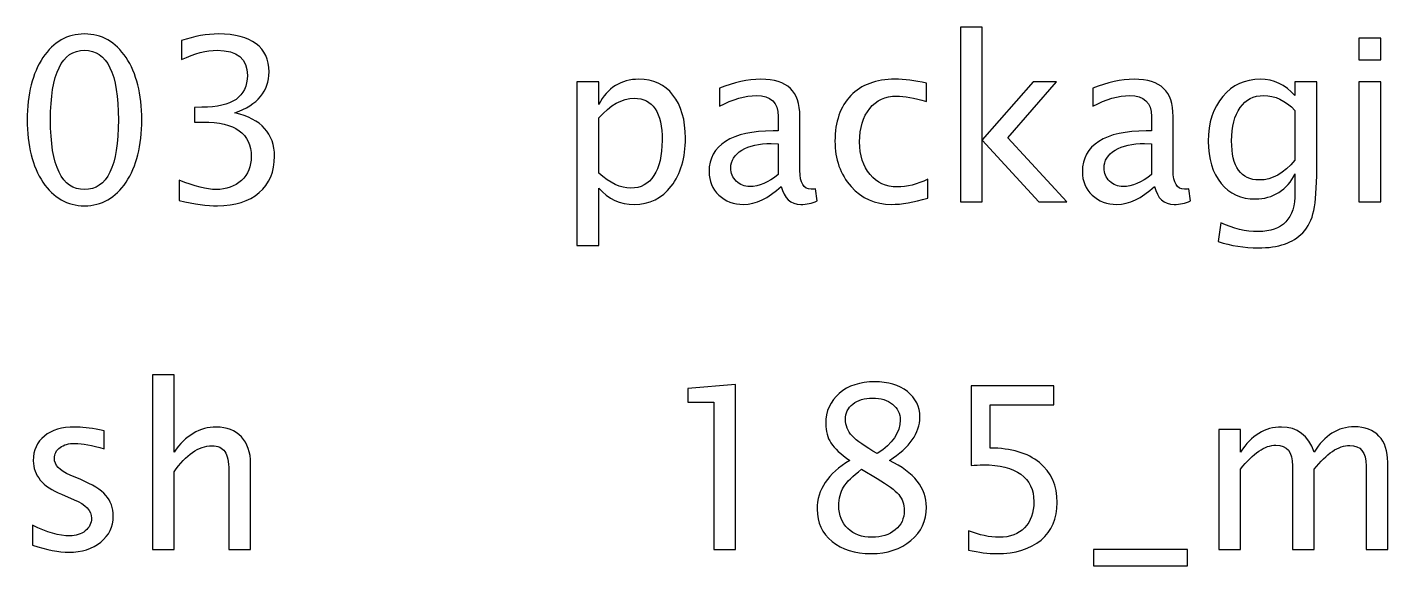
# Model space of a CAD drawing. Header units: centimetres. Extents: x -276 to 74, y -105 to 60.
# Drawn here: x -15.69 to -8.06, y 41.13 to 44.15 of the extents above; entities that cross this region are included whole.
import ezdxf

# ---------------------------------------------------------------- set-up
doc = ezdxf.new("R2010")
doc.units = ezdxf.units.CM
doc.header["$MEASUREMENT"] = 0
doc.layers.add('Layer 1', color=7, linetype='Continuous')

msp = doc.modelspace()

# ---------------------------------------------------------------- linework, layer by layer
at = {"layer": 'Layer 1'}
for points, knots in [([(-10.45915, 43.17044), (-10.45915, 43.17044), (-10.45915, 44.14961), (-10.45915, 44.14961), (-10.45915, 44.14961), (-10.45915, 44.14961), (-10.33723, 44.14961), (-10.33723, 44.14961), (-10.33723, 44.14961), (-10.33723, 44.14961), (-10.33723, 43.51694), (-10.33723, 43.51694), (-10.33723, 43.51694), (-10.33723, 43.51694), (-10.05148, 43.84354), (-10.05148, 43.84354), (-10.05148, 43.84354), (-10.05148, 43.84354), (-9.91982, 43.84354), (-9.91982, 43.84354), (-9.91982, 43.84354), (-9.91982, 43.84354), (-10.19287, 43.52943), (-10.19287, 43.52943), (-10.19287, 43.52943), (-10.19287, 43.52943), (-9.86267, 43.17044), (-9.86267, 43.17044), (-9.86267, 43.17044), (-9.86267, 43.17044), (-10.01973, 43.17044), (-10.01973, 43.17044), (-10.01973, 43.17044), (-10.01973, 43.17044), (-10.33723, 43.51567), (-10.33723, 43.51567), (-10.33723, 43.51567), (-10.33723, 43.51567), (-10.33723, 43.17044), (-10.33723, 43.17044), (-10.33723, 43.17044), (-10.33723, 43.17044), (-10.45915, 43.17044), (-10.45915, 43.17044)], [0, 0, 0, 0, 0.0833333, 0.0833333, 0.0833333, 0.0833333, 0.1666667, 0.1666667, 0.1666667, 0.1666667, 0.25, 0.25, 0.25, 0.25, 0.3333333, 0.3333333, 0.3333333, 0.3333333, 0.4166667, 0.4166667, 0.4166667, 0.4166667, 0.5, 0.5, 0.5, 0.5, 0.5833333, 0.5833333, 0.5833333, 0.5833333, 0.6666667, 0.6666667, 0.6666667, 0.6666667, 0.75, 0.75, 0.75, 0.75, 0.8333333, 0.8333333, 0.8333333, 0.8333333, 1, 1, 1, 1]), ([(-15.37278, 43.14758), (-15.46909, 43.14758), (-15.54677, 43.19182), (-15.60561, 43.28008), (-15.60561, 43.28008), (-15.66467, 43.36835), (-15.69409, 43.48477), (-15.69409, 43.62955), (-15.69409, 43.62955), (-15.69409, 43.77433), (-15.66467, 43.89074), (-15.60561, 43.97901), (-15.60561, 43.97901), (-15.54677, 44.06727), (-15.46909, 44.11151), (-15.37278, 44.11151), (-15.37278, 44.11151), (-15.27605, 44.11151), (-15.19837, 44.06748), (-15.13952, 43.97943), (-15.13952, 43.97943), (-15.08089, 43.89138), (-15.05147, 43.77475), (-15.05147, 43.62955), (-15.05147, 43.62955), (-15.05147, 43.48477), (-15.08089, 43.36835), (-15.13952, 43.28008), (-15.13952, 43.28008), (-15.19837, 43.19182), (-15.27605, 43.14758), (-15.37278, 43.14758)], [0, 0, 0, 0, 0.1111111, 0.1111111, 0.1111111, 0.1111111, 0.2222222, 0.2222222, 0.2222222, 0.2222222, 0.3333333, 0.3333333, 0.3333333, 0.3333333, 0.4444444, 0.4444444, 0.4444444, 0.4444444, 0.5555556, 0.5555556, 0.5555556, 0.5555556, 0.6666667, 0.6666667, 0.6666667, 0.6666667, 0.7777778, 0.7777778, 0.7777778, 0.7777778, 1, 1, 1, 1]), ([(-14.8415, 43.17679), (-14.8415, 43.17679), (-14.8415, 43.29109), (-14.8415, 43.29109), (-14.8415, 43.29109), (-14.75429, 43.25638), (-14.68592, 43.23902), (-14.63576, 43.23902), (-14.63576, 43.23902), (-14.5767, 43.23902), (-14.52908, 43.25595), (-14.49246, 43.29003), (-14.49246, 43.29003), (-14.45584, 43.32411), (-14.43764, 43.36856), (-14.43764, 43.42317), (-14.43764, 43.42317), (-14.43764, 43.55271), (-14.52781, 43.61748), (-14.70815, 43.61748), (-14.70815, 43.61748), (-14.70815, 43.61748), (-14.75641, 43.61748), (-14.75641, 43.61748), (-14.75641, 43.61748), (-14.75641, 43.61748), (-14.75641, 43.6994), (-14.75641, 43.6994), (-14.75641, 43.6994), (-14.75641, 43.6994), (-14.71365, 43.70003), (-14.71365, 43.70003), (-14.71365, 43.70003), (-14.54411, 43.70003), (-14.45923, 43.75972), (-14.45923, 43.87931), (-14.45923, 43.87931), (-14.45923, 43.97308), (-14.51553, 44.02007), (-14.62793, 44.02007), (-14.62793, 44.02007), (-14.68825, 44.02007), (-14.75514, 44.00271), (-14.8288, 43.968), (-14.8288, 43.968), (-14.8288, 43.968), (-14.8288, 44.07468), (-14.8288, 44.07468), (-14.8288, 44.07468), (-14.75662, 44.09923), (-14.68698, 44.11151), (-14.6201, 44.11151), (-14.6201, 44.11151), (-14.52908, 44.11151), (-14.45902, 44.09331), (-14.41033, 44.0569), (-14.41033, 44.0569), (-14.36165, 44.02071), (-14.33731, 43.968), (-14.33731, 43.899), (-14.33731, 43.899), (-14.33731, 43.79126), (-14.40102, 43.71442), (-14.52866, 43.6687), (-14.52866, 43.6687), (-14.3807, 43.6342), (-14.30683, 43.55313), (-14.30683, 43.42508), (-14.30683, 43.42508), (-14.30683, 43.33872), (-14.3354, 43.27077), (-14.39234, 43.22145), (-14.39234, 43.22145), (-14.44928, 43.17213), (-14.5276, 43.14758), (-14.62708, 43.14758), (-14.62708, 43.14758), (-14.68381, 43.14758), (-14.75514, 43.15732), (-14.8415, 43.17679)], [0, 0, 0, 0, 0.047619, 0.047619, 0.047619, 0.047619, 0.0952381, 0.0952381, 0.0952381, 0.0952381, 0.1428571, 0.1428571, 0.1428571, 0.1428571, 0.1904762, 0.1904762, 0.1904762, 0.1904762, 0.2380952, 0.2380952, 0.2380952, 0.2380952, 0.2857143, 0.2857143, 0.2857143, 0.2857143, 0.3333333, 0.3333333, 0.3333333, 0.3333333, 0.3809524, 0.3809524, 0.3809524, 0.3809524, 0.4285714, 0.4285714, 0.4285714, 0.4285714, 0.4761905, 0.4761905, 0.4761905, 0.4761905, 0.5238095, 0.5238095, 0.5238095, 0.5238095, 0.5714286, 0.5714286, 0.5714286, 0.5714286, 0.6190476, 0.6190476, 0.6190476, 0.6190476, 0.6666667, 0.6666667, 0.6666667, 0.6666667, 0.7142857, 0.7142857, 0.7142857, 0.7142857, 0.7619048, 0.7619048, 0.7619048, 0.7619048, 0.8095238, 0.8095238, 0.8095238, 0.8095238, 0.8571429, 0.8571429, 0.8571429, 0.8571429, 0.9047619, 0.9047619, 0.9047619, 0.9047619, 1, 1, 1, 1]), ([(-8.22373, 43.96673), (-8.22373, 43.96673), (-8.22373, 44.08865), (-8.22373, 44.08865), (-8.22373, 44.08865), (-8.22373, 44.08865), (-8.10181, 44.08865), (-8.10181, 44.08865), (-8.10181, 44.08865), (-8.10181, 44.08865), (-8.10181, 43.96673), (-8.10181, 43.96673), (-8.10181, 43.96673), (-8.10181, 43.96673), (-8.22373, 43.96673), (-8.22373, 43.96673)], [0, 0, 0, 0, 0.2, 0.2, 0.2, 0.2, 0.4, 0.4, 0.4, 0.4, 0.6, 0.6, 0.6, 0.6, 1, 1, 1, 1]), ([(-15.37299, 43.23902), (-15.24578, 43.23902), (-15.18228, 43.3692), (-15.18228, 43.62955), (-15.18228, 43.62955), (-15.18228, 43.8899), (-15.24578, 44.02007), (-15.37299, 44.02007), (-15.37299, 44.02007), (-15.49978, 44.02007), (-15.56328, 43.8899), (-15.56328, 43.62955), (-15.56328, 43.62955), (-15.56328, 43.3692), (-15.49978, 43.23902), (-15.37299, 43.23902)], [0, 0, 0, 0, 0.2, 0.2, 0.2, 0.2, 0.4, 0.4, 0.4, 0.4, 0.6, 0.6, 0.6, 0.6, 1, 1, 1, 1]), ([(-12.6101, 42.92533), (-12.6101, 42.92533), (-12.6101, 43.84354), (-12.6101, 43.84354), (-12.6101, 43.84354), (-12.6101, 43.84354), (-12.48818, 43.84354), (-12.48818, 43.84354), (-12.48818, 43.84354), (-12.48818, 43.84354), (-12.48818, 43.71633), (-12.48818, 43.71633), (-12.48818, 43.71633), (-12.43823, 43.81052), (-12.36308, 43.85751), (-12.26297, 43.85751), (-12.26297, 43.85751), (-12.1819, 43.85751), (-12.11819, 43.82809), (-12.07162, 43.76903), (-12.07162, 43.76903), (-12.02505, 43.70998), (-12.00177, 43.62933), (-12.00177, 43.5271), (-12.00177, 43.5271), (-12.00177, 43.41576), (-12.02823, 43.3258), (-12.08093, 43.25765), (-12.08093, 43.25765), (-12.13364, 43.18928), (-12.20306, 43.1552), (-12.289, 43.1552), (-12.289, 43.1552), (-12.3688, 43.1552), (-12.43526, 43.18568), (-12.48818, 43.24685), (-12.48818, 43.24685), (-12.48818, 43.24685), (-12.48818, 42.92533), (-12.48818, 42.92533), (-12.48818, 42.92533), (-12.48818, 42.92533), (-12.6101, 42.92533), (-12.6101, 42.92533)], [0, 0, 0, 0, 0.0833333, 0.0833333, 0.0833333, 0.0833333, 0.1666667, 0.1666667, 0.1666667, 0.1666667, 0.25, 0.25, 0.25, 0.25, 0.3333333, 0.3333333, 0.3333333, 0.3333333, 0.4166667, 0.4166667, 0.4166667, 0.4166667, 0.5, 0.5, 0.5, 0.5, 0.5833333, 0.5833333, 0.5833333, 0.5833333, 0.6666667, 0.6666667, 0.6666667, 0.6666667, 0.75, 0.75, 0.75, 0.75, 0.8333333, 0.8333333, 0.8333333, 0.8333333, 1, 1, 1, 1]), ([(-11.46393, 43.25617), (-11.53716, 43.18886), (-11.60765, 43.1552), (-11.67538, 43.1552), (-11.67538, 43.1552), (-11.73105, 43.1552), (-11.77741, 43.17256), (-11.81402, 43.20748), (-11.81402, 43.20748), (-11.85085, 43.24241), (-11.86927, 43.28643), (-11.86927, 43.33956), (-11.86927, 43.33956), (-11.86927, 43.41301), (-11.83837, 43.46953), (-11.77656, 43.5089), (-11.77656, 43.5089), (-11.71475, 43.54827), (-11.62606, 43.56795), (-11.51049, 43.56795), (-11.51049, 43.56795), (-11.51049, 43.56795), (-11.48192, 43.56795), (-11.48192, 43.56795), (-11.48192, 43.56795), (-11.48192, 43.56795), (-11.48192, 43.64902), (-11.48192, 43.64902), (-11.48192, 43.64902), (-11.48192, 43.72712), (-11.52256, 43.76607), (-11.60405, 43.76607), (-11.60405, 43.76607), (-11.66713, 43.76607), (-11.73613, 43.74617), (-11.81085, 43.70638), (-11.81085, 43.70638), (-11.81085, 43.70638), (-11.81085, 43.80671), (-11.81085, 43.80671), (-11.81085, 43.80671), (-11.72872, 43.84058), (-11.65125, 43.85751), (-11.57865, 43.85751), (-11.57865, 43.85751), (-11.50393, 43.85751), (-11.44869, 43.84058), (-11.41334, 43.8065), (-11.41334, 43.8065), (-11.37778, 43.77242), (-11.36, 43.71993), (-11.36, 43.64902), (-11.36, 43.64902), (-11.36, 43.64902), (-11.36, 43.34485), (-11.36, 43.34485), (-11.36, 43.34485), (-11.36, 43.27522), (-11.33862, 43.24029), (-11.29565, 43.24029), (-11.29565, 43.24029), (-11.29036, 43.24029), (-11.28253, 43.24114), (-11.27216, 43.24283), (-11.27216, 43.24283), (-11.27216, 43.24283), (-11.26348, 43.1751), (-11.26348, 43.1751), (-11.26348, 43.1751), (-11.29121, 43.16176), (-11.32169, 43.1552), (-11.35513, 43.1552), (-11.35513, 43.1552), (-11.41207, 43.1552), (-11.44826, 43.18886), (-11.46393, 43.25617)], [0, 0, 0, 0, 0.05, 0.05, 0.05, 0.05, 0.1, 0.1, 0.1, 0.1, 0.15, 0.15, 0.15, 0.15, 0.2, 0.2, 0.2, 0.2, 0.25, 0.25, 0.25, 0.25, 0.3, 0.3, 0.3, 0.3, 0.35, 0.35, 0.35, 0.35, 0.4, 0.4, 0.4, 0.4, 0.45, 0.45, 0.45, 0.45, 0.5, 0.5, 0.5, 0.5, 0.55, 0.55, 0.55, 0.55, 0.6, 0.6, 0.6, 0.6, 0.65, 0.65, 0.65, 0.65, 0.7, 0.7, 0.7, 0.7, 0.75, 0.75, 0.75, 0.75, 0.8, 0.8, 0.8, 0.8, 0.85, 0.85, 0.85, 0.85, 0.9, 0.9, 0.9, 0.9, 1, 1, 1, 1]), ([(-10.64224, 43.19076), (-10.72119, 43.16705), (-10.78935, 43.1552), (-10.84671, 43.1552), (-10.84671, 43.1552), (-10.93773, 43.1552), (-11.01308, 43.18886), (-11.07298, 43.25595), (-11.07298, 43.25595), (-11.13288, 43.32326), (-11.16294, 43.40814), (-11.16294, 43.51038), (-11.16294, 43.51038), (-11.16294, 43.6196), (-11.13331, 43.7049), (-11.07404, 43.76586), (-11.07404, 43.76586), (-11.01477, 43.82703), (-10.93201, 43.85751), (-10.82575, 43.85751), (-10.82575, 43.85751), (-10.77347, 43.85751), (-10.71463, 43.85031), (-10.64986, 43.83592), (-10.64986, 43.83592), (-10.64986, 43.83592), (-10.64986, 43.73305), (-10.64986, 43.73305), (-10.64986, 43.73305), (-10.71865, 43.75337), (-10.77474, 43.76353), (-10.81792, 43.76353), (-10.81792, 43.76353), (-10.88058, 43.76353), (-10.93074, 43.74004), (-10.96821, 43.69326), (-10.96821, 43.69326), (-11.00567, 43.64648), (-11.02451, 43.58404), (-11.02451, 43.50614), (-11.02451, 43.50614), (-11.02451, 43.43058), (-11.00504, 43.36962), (-10.9663, 43.32284), (-10.9663, 43.32284), (-10.92757, 43.27627), (-10.87698, 43.25299), (-10.81411, 43.25299), (-10.81411, 43.25299), (-10.75844, 43.25299), (-10.70129, 43.26738), (-10.64224, 43.29617), (-10.64224, 43.29617), (-10.64224, 43.29617), (-10.64224, 43.19076), (-10.64224, 43.19076)], [0, 0, 0, 0, 0.0666667, 0.0666667, 0.0666667, 0.0666667, 0.1333333, 0.1333333, 0.1333333, 0.1333333, 0.2, 0.2, 0.2, 0.2, 0.2666667, 0.2666667, 0.2666667, 0.2666667, 0.3333333, 0.3333333, 0.3333333, 0.3333333, 0.4, 0.4, 0.4, 0.4, 0.4666667, 0.4666667, 0.4666667, 0.4666667, 0.5333333, 0.5333333, 0.5333333, 0.5333333, 0.6, 0.6, 0.6, 0.6, 0.6666667, 0.6666667, 0.6666667, 0.6666667, 0.7333333, 0.7333333, 0.7333333, 0.7333333, 0.8, 0.8, 0.8, 0.8, 0.8666667, 0.8666667, 0.8666667, 0.8666667, 1, 1, 1, 1]), ([(-9.36991, 43.25617), (-9.44314, 43.18886), (-9.51363, 43.1552), (-9.58136, 43.1552), (-9.58136, 43.1552), (-9.63703, 43.1552), (-9.68339, 43.17256), (-9.72, 43.20748), (-9.72, 43.20748), (-9.75683, 43.24241), (-9.77525, 43.28643), (-9.77525, 43.33956), (-9.77525, 43.33956), (-9.77525, 43.41301), (-9.74435, 43.46953), (-9.68254, 43.5089), (-9.68254, 43.5089), (-9.62073, 43.54827), (-9.53204, 43.56795), (-9.41647, 43.56795), (-9.41647, 43.56795), (-9.41647, 43.56795), (-9.3879, 43.56795), (-9.3879, 43.56795), (-9.3879, 43.56795), (-9.3879, 43.56795), (-9.3879, 43.64902), (-9.3879, 43.64902), (-9.3879, 43.64902), (-9.3879, 43.72712), (-9.42854, 43.76607), (-9.51003, 43.76607), (-9.51003, 43.76607), (-9.57311, 43.76607), (-9.64211, 43.74617), (-9.71683, 43.70638), (-9.71683, 43.70638), (-9.71683, 43.70638), (-9.71683, 43.80671), (-9.71683, 43.80671), (-9.71683, 43.80671), (-9.6347, 43.84058), (-9.55723, 43.85751), (-9.48463, 43.85751), (-9.48463, 43.85751), (-9.40991, 43.85751), (-9.35467, 43.84058), (-9.31932, 43.8065), (-9.31932, 43.8065), (-9.28376, 43.77242), (-9.26598, 43.71993), (-9.26598, 43.64902), (-9.26598, 43.64902), (-9.26598, 43.64902), (-9.26598, 43.34485), (-9.26598, 43.34485), (-9.26598, 43.34485), (-9.26598, 43.27522), (-9.2446, 43.24029), (-9.20163, 43.24029), (-9.20163, 43.24029), (-9.19634, 43.24029), (-9.18851, 43.24114), (-9.17814, 43.24283), (-9.17814, 43.24283), (-9.17814, 43.24283), (-9.16946, 43.1751), (-9.16946, 43.1751), (-9.16946, 43.1751), (-9.19719, 43.16176), (-9.22767, 43.1552), (-9.26111, 43.1552), (-9.26111, 43.1552), (-9.31805, 43.1552), (-9.35424, 43.18886), (-9.36991, 43.25617)], [0, 0, 0, 0, 0.05, 0.05, 0.05, 0.05, 0.1, 0.1, 0.1, 0.1, 0.15, 0.15, 0.15, 0.15, 0.2, 0.2, 0.2, 0.2, 0.25, 0.25, 0.25, 0.25, 0.3, 0.3, 0.3, 0.3, 0.35, 0.35, 0.35, 0.35, 0.4, 0.4, 0.4, 0.4, 0.45, 0.45, 0.45, 0.45, 0.5, 0.5, 0.5, 0.5, 0.55, 0.55, 0.55, 0.55, 0.6, 0.6, 0.6, 0.6, 0.65, 0.65, 0.65, 0.65, 0.7, 0.7, 0.7, 0.7, 0.75, 0.75, 0.75, 0.75, 0.8, 0.8, 0.8, 0.8, 0.85, 0.85, 0.85, 0.85, 0.9, 0.9, 0.9, 0.9, 1, 1, 1, 1]), ([(-9.01304, 42.94692), (-9.01304, 42.94692), (-8.99865, 43.05233), (-8.99865, 43.05233), (-8.99865, 43.05233), (-8.92795, 43.01931), (-8.85789, 43.0028), (-8.78867, 43.0028), (-8.78867, 43.0028), (-8.6513, 43.0028), (-8.58251, 43.07561), (-8.58251, 43.22103), (-8.58251, 43.22103), (-8.58251, 43.22103), (-8.58251, 43.32686), (-8.58251, 43.32686), (-8.58251, 43.32686), (-8.60368, 43.2822), (-8.63373, 43.2477), (-8.67289, 43.22293), (-8.67289, 43.22293), (-8.71205, 43.19817), (-8.75565, 43.18568), (-8.8037, 43.18568), (-8.8037, 43.18568), (-8.88519, 43.18568), (-8.94975, 43.21489), (-8.99738, 43.27331), (-8.99738, 43.27331), (-9.045, 43.33173), (-9.06892, 43.41089), (-9.06892, 43.5108), (-9.06892, 43.5108), (-9.06892, 43.61304), (-9.04183, 43.69643), (-8.98764, 43.76099), (-8.98764, 43.76099), (-8.93324, 43.82534), (-8.86318, 43.85751), (-8.77703, 43.85751), (-8.77703, 43.85751), (-8.70168, 43.85751), (-8.6367, 43.82703), (-8.58251, 43.76586), (-8.58251, 43.76586), (-8.58251, 43.76586), (-8.58251, 43.84354), (-8.58251, 43.84354), (-8.58251, 43.84354), (-8.58251, 43.84354), (-8.46059, 43.84354), (-8.46059, 43.84354), (-8.46059, 43.84354), (-8.46059, 43.84354), (-8.46059, 43.35417), (-8.46059, 43.35417), (-8.46059, 43.35417), (-8.46059, 43.24897), (-8.46609, 43.17108), (-8.4771, 43.12049), (-8.4771, 43.12049), (-8.48789, 43.0699), (-8.50864, 43.02841), (-8.53869, 42.99624), (-8.53869, 42.99624), (-8.59203, 42.93972), (-8.67543, 42.91136), (-8.78867, 42.91136), (-8.78867, 42.91136), (-8.86635, 42.91136), (-8.94107, 42.92321), (-9.01304, 42.94692)], [0, 0, 0, 0, 0.0526316, 0.0526316, 0.0526316, 0.0526316, 0.1052632, 0.1052632, 0.1052632, 0.1052632, 0.1578947, 0.1578947, 0.1578947, 0.1578947, 0.2105263, 0.2105263, 0.2105263, 0.2105263, 0.2631579, 0.2631579, 0.2631579, 0.2631579, 0.3157895, 0.3157895, 0.3157895, 0.3157895, 0.3684211, 0.3684211, 0.3684211, 0.3684211, 0.4210526, 0.4210526, 0.4210526, 0.4210526, 0.4736842, 0.4736842, 0.4736842, 0.4736842, 0.5263158, 0.5263158, 0.5263158, 0.5263158, 0.5789474, 0.5789474, 0.5789474, 0.5789474, 0.6315789, 0.6315789, 0.6315789, 0.6315789, 0.6842105, 0.6842105, 0.6842105, 0.6842105, 0.7368421, 0.7368421, 0.7368421, 0.7368421, 0.7894737, 0.7894737, 0.7894737, 0.7894737, 0.8421053, 0.8421053, 0.8421053, 0.8421053, 0.8947368, 0.8947368, 0.8947368, 0.8947368, 1, 1, 1, 1]), ([(-8.22373, 43.17044), (-8.22373, 43.17044), (-8.22373, 43.84354), (-8.22373, 43.84354), (-8.22373, 43.84354), (-8.22373, 43.84354), (-8.10181, 43.84354), (-8.10181, 43.84354), (-8.10181, 43.84354), (-8.10181, 43.84354), (-8.10181, 43.17044), (-8.10181, 43.17044), (-8.10181, 43.17044), (-8.10181, 43.17044), (-8.22373, 43.17044), (-8.22373, 43.17044)], [0, 0, 0, 0, 0.2, 0.2, 0.2, 0.2, 0.4, 0.4, 0.4, 0.4, 0.6, 0.6, 0.6, 0.6, 1, 1, 1, 1]), ([(-12.48818, 43.33088), (-12.42531, 43.27479), (-12.36541, 43.24664), (-12.30847, 43.24664), (-12.30847, 43.24664), (-12.25238, 43.24664), (-12.20899, 43.27014), (-12.17851, 43.31691), (-12.17851, 43.31691), (-12.14782, 43.36369), (-12.13258, 43.42952), (-12.13258, 43.51461), (-12.13258, 43.51461), (-12.13258, 43.67209), (-12.18465, 43.75083), (-12.28879, 43.75083), (-12.28879, 43.75083), (-12.35695, 43.75083), (-12.42341, 43.714), (-12.48818, 43.64013), (-12.48818, 43.64013), (-12.48818, 43.64013), (-12.48818, 43.33088), (-12.48818, 43.33088)], [0, 0, 0, 0, 0.1428571, 0.1428571, 0.1428571, 0.1428571, 0.2857143, 0.2857143, 0.2857143, 0.2857143, 0.4285714, 0.4285714, 0.4285714, 0.4285714, 0.5714286, 0.5714286, 0.5714286, 0.5714286, 0.7142857, 0.7142857, 0.7142857, 0.7142857, 1, 1, 1, 1]), ([(-8.58251, 43.40327), (-8.58251, 43.40327), (-8.58251, 43.68246), (-8.58251, 43.68246), (-8.58251, 43.68246), (-8.63627, 43.73813), (-8.6949, 43.76607), (-8.75819, 43.76607), (-8.75819, 43.76607), (-8.8145, 43.76607), (-8.85852, 43.74363), (-8.89027, 43.69855), (-8.89027, 43.69855), (-8.92223, 43.65368), (-8.93811, 43.59123), (-8.93811, 43.51165), (-8.93811, 43.51165), (-8.93811, 43.36539), (-8.88625, 43.29236), (-8.78232, 43.29236), (-8.78232, 43.29236), (-8.71163, 43.29236), (-8.64495, 43.3294), (-8.58251, 43.40327)], [0, 0, 0, 0, 0.1428571, 0.1428571, 0.1428571, 0.1428571, 0.2857143, 0.2857143, 0.2857143, 0.2857143, 0.4285714, 0.4285714, 0.4285714, 0.4285714, 0.5714286, 0.5714286, 0.5714286, 0.5714286, 0.7142857, 0.7142857, 0.7142857, 0.7142857, 1, 1, 1, 1]), ([(-11.48192, 43.32263), (-11.48192, 43.32263), (-11.48192, 43.49556), (-11.48192, 43.49556), (-11.48192, 43.49556), (-11.48192, 43.49556), (-11.52108, 43.49683), (-11.52108, 43.49683), (-11.52108, 43.49683), (-11.58881, 43.49683), (-11.64342, 43.48434), (-11.68512, 43.45937), (-11.68512, 43.45937), (-11.72661, 43.43418), (-11.74735, 43.40095), (-11.74735, 43.35946), (-11.74735, 43.35946), (-11.74735, 43.33046), (-11.73698, 43.30591), (-11.71645, 43.2858), (-11.71645, 43.2858), (-11.6957, 43.26569), (-11.67051, 43.25553), (-11.64067, 43.25553), (-11.64067, 43.25553), (-11.58987, 43.25553), (-11.53695, 43.27797), (-11.48192, 43.32263)], [0, 0, 0, 0, 0.125, 0.125, 0.125, 0.125, 0.25, 0.25, 0.25, 0.25, 0.375, 0.375, 0.375, 0.375, 0.5, 0.5, 0.5, 0.5, 0.625, 0.625, 0.625, 0.625, 0.75, 0.75, 0.75, 0.75, 1, 1, 1, 1]), ([(-9.3879, 43.32263), (-9.3879, 43.32263), (-9.3879, 43.49556), (-9.3879, 43.49556), (-9.3879, 43.49556), (-9.3879, 43.49556), (-9.42706, 43.49683), (-9.42706, 43.49683), (-9.42706, 43.49683), (-9.49479, 43.49683), (-9.5494, 43.48434), (-9.5911, 43.45937), (-9.5911, 43.45937), (-9.63259, 43.43418), (-9.65333, 43.40095), (-9.65333, 43.35946), (-9.65333, 43.35946), (-9.65333, 43.33046), (-9.64296, 43.30591), (-9.62243, 43.2858), (-9.62243, 43.2858), (-9.60168, 43.26569), (-9.57649, 43.25553), (-9.54665, 43.25553), (-9.54665, 43.25553), (-9.49585, 43.25553), (-9.44293, 43.27797), (-9.3879, 43.32263)], [0, 0, 0, 0, 0.125, 0.125, 0.125, 0.125, 0.25, 0.25, 0.25, 0.25, 0.375, 0.375, 0.375, 0.375, 0.5, 0.5, 0.5, 0.5, 0.625, 0.625, 0.625, 0.625, 0.75, 0.75, 0.75, 0.75, 1, 1, 1, 1]), ([(-14.99219, 41.21887), (-14.99219, 41.21887), (-14.99219, 42.19804), (-14.99219, 42.19804), (-14.99219, 42.19804), (-14.99219, 42.19804), (-14.87027, 42.19804), (-14.87027, 42.19804), (-14.87027, 42.19804), (-14.87027, 42.19804), (-14.87027, 41.76476), (-14.87027, 41.76476), (-14.87027, 41.76476), (-14.80571, 41.85895), (-14.72655, 41.90594), (-14.63299, 41.90594), (-14.63299, 41.90594), (-14.57415, 41.90594), (-14.52737, 41.88753), (-14.49287, 41.85048), (-14.49287, 41.85048), (-14.45837, 41.81365), (-14.44101, 41.76391), (-14.44101, 41.70168), (-14.44101, 41.70168), (-14.44101, 41.70168), (-14.44101, 41.21887), (-14.44101, 41.21887), (-14.44101, 41.21887), (-14.44101, 41.21887), (-14.56293, 41.21887), (-14.56293, 41.21887), (-14.56293, 41.21887), (-14.56293, 41.21887), (-14.56293, 41.66189), (-14.56293, 41.66189), (-14.56293, 41.66189), (-14.56293, 41.71184), (-14.57034, 41.7474), (-14.58494, 41.76857), (-14.58494, 41.76857), (-14.59976, 41.78995), (-14.6241, 41.80053), (-14.65818, 41.80053), (-14.65818, 41.80053), (-14.73311, 41.80053), (-14.80381, 41.75164), (-14.87027, 41.65385), (-14.87027, 41.65385), (-14.87027, 41.65385), (-14.87027, 41.21887), (-14.87027, 41.21887), (-14.87027, 41.21887), (-14.87027, 41.21887), (-14.99219, 41.21887), (-14.99219, 41.21887)], [0, 0, 0, 0, 0.0666667, 0.0666667, 0.0666667, 0.0666667, 0.1333333, 0.1333333, 0.1333333, 0.1333333, 0.2, 0.2, 0.2, 0.2, 0.2666667, 0.2666667, 0.2666667, 0.2666667, 0.3333333, 0.3333333, 0.3333333, 0.3333333, 0.4, 0.4, 0.4, 0.4, 0.4666667, 0.4666667, 0.4666667, 0.4666667, 0.5333333, 0.5333333, 0.5333333, 0.5333333, 0.6, 0.6, 0.6, 0.6, 0.6666667, 0.6666667, 0.6666667, 0.6666667, 0.7333333, 0.7333333, 0.7333333, 0.7333333, 0.8, 0.8, 0.8, 0.8, 0.8666667, 0.8666667, 0.8666667, 0.8666667, 1, 1, 1, 1]), ([(-11.8427, 41.21887), (-11.8427, 41.21887), (-11.8427, 42.04564), (-11.8427, 42.04564), (-11.8427, 42.04564), (-11.8427, 42.04564), (-11.98875, 42.04564), (-11.98875, 42.04564), (-11.98875, 42.04564), (-11.98875, 42.04564), (-11.98875, 42.12184), (-11.98875, 42.12184), (-11.98875, 42.12184), (-11.98875, 42.12184), (-11.72078, 42.1447), (-11.72078, 42.1447), (-11.72078, 42.1447), (-11.72078, 42.1447), (-11.72078, 41.21887), (-11.72078, 41.21887), (-11.72078, 41.21887), (-11.72078, 41.21887), (-11.8427, 41.21887), (-11.8427, 41.21887)], [0, 0, 0, 0, 0.1428571, 0.1428571, 0.1428571, 0.1428571, 0.2857143, 0.2857143, 0.2857143, 0.2857143, 0.4285714, 0.4285714, 0.4285714, 0.4285714, 0.5714286, 0.5714286, 0.5714286, 0.5714286, 0.7142857, 0.7142857, 0.7142857, 0.7142857, 1, 1, 1, 1]), ([(-11.08028, 41.71862), (-11.13066, 41.75375), (-11.16579, 41.78635), (-11.18548, 41.81662), (-11.18548, 41.81662), (-11.20516, 41.84667), (-11.2149, 41.88308), (-11.2149, 41.92563), (-11.2149, 41.92563), (-11.2149, 41.99505), (-11.1895, 42.05157), (-11.13891, 42.09496), (-11.13891, 42.09496), (-11.08811, 42.13835), (-11.02186, 42.15994), (-10.94016, 42.15994), (-10.94016, 42.15994), (-10.8648, 42.15994), (-10.80363, 42.14153), (-10.75685, 42.1047), (-10.75685, 42.1047), (-10.71007, 42.06808), (-10.68658, 42.02024), (-10.68658, 41.96161), (-10.68658, 41.96161), (-10.68658, 41.87271), (-10.74352, 41.79164), (-10.85718, 41.71862), (-10.85718, 41.71862), (-10.71896, 41.65088), (-10.64975, 41.56346), (-10.64975, 41.45636), (-10.64975, 41.45636), (-10.64975, 41.37995), (-10.67875, 41.31751), (-10.73653, 41.26882), (-10.73653, 41.26882), (-10.79432, 41.22035), (-10.86861, 41.19601), (-10.95963, 41.19601), (-10.95963, 41.19601), (-11.05043, 41.19601), (-11.12367, 41.21887), (-11.17955, 41.26459), (-11.17955, 41.26459), (-11.23522, 41.3101), (-11.26316, 41.37021), (-11.26316, 41.44451), (-11.26316, 41.44451), (-11.26316, 41.55457), (-11.2022, 41.6458), (-11.08028, 41.71862)], [0, 0, 0, 0, 0.0714286, 0.0714286, 0.0714286, 0.0714286, 0.1428571, 0.1428571, 0.1428571, 0.1428571, 0.2142857, 0.2142857, 0.2142857, 0.2142857, 0.2857143, 0.2857143, 0.2857143, 0.2857143, 0.3571429, 0.3571429, 0.3571429, 0.3571429, 0.4285714, 0.4285714, 0.4285714, 0.4285714, 0.5, 0.5, 0.5, 0.5, 0.5714286, 0.5714286, 0.5714286, 0.5714286, 0.6428571, 0.6428571, 0.6428571, 0.6428571, 0.7142857, 0.7142857, 0.7142857, 0.7142857, 0.7857143, 0.7857143, 0.7857143, 0.7857143, 0.8571429, 0.8571429, 0.8571429, 0.8571429, 1, 1, 1, 1]), ([(-10.41438, 41.21506), (-10.41438, 41.21506), (-10.41438, 41.32428), (-10.41438, 41.32428), (-10.41438, 41.32428), (-10.35363, 41.29973), (-10.29606, 41.28745), (-10.24102, 41.28745), (-10.24102, 41.28745), (-10.18091, 41.28745), (-10.1335, 41.30523), (-10.099, 41.34079), (-10.099, 41.34079), (-10.06449, 41.37635), (-10.04735, 41.42525), (-10.04735, 41.48748), (-10.04735, 41.48748), (-10.04735, 41.55436), (-10.07169, 41.60559), (-10.12037, 41.64093), (-10.12037, 41.64093), (-10.16906, 41.67628), (-10.23954, 41.69385), (-10.33162, 41.69385), (-10.33162, 41.69385), (-10.353, 41.69385), (-10.37564, 41.69237), (-10.39914, 41.68941), (-10.39914, 41.68941), (-10.39914, 41.68941), (-10.39914, 42.13708), (-10.39914, 42.13708), (-10.39914, 42.13708), (-10.39914, 42.13708), (-9.93432, 42.13708), (-9.93432, 42.13708), (-9.93432, 42.13708), (-9.93432, 42.13708), (-9.93432, 42.0304), (-9.93432, 42.0304), (-9.93432, 42.0304), (-9.93432, 42.0304), (-10.29246, 42.0304), (-10.29246, 42.0304), (-10.29246, 42.0304), (-10.29246, 42.0304), (-10.29246, 41.78783), (-10.29246, 41.78783), (-10.29246, 41.78783), (-10.17435, 41.78783), (-10.08227, 41.76074), (-10.01602, 41.70655), (-10.01602, 41.70655), (-9.94977, 41.65258), (-9.91654, 41.57765), (-9.91654, 41.48176), (-9.91654, 41.48176), (-9.91654, 41.39244), (-9.9466, 41.32259), (-10.00671, 41.272), (-10.00671, 41.272), (-10.06682, 41.22141), (-10.1498, 41.19601), (-10.25563, 41.19601), (-10.25563, 41.19601), (-10.30283, 41.19601), (-10.35575, 41.20236), (-10.41438, 41.21506)], [0, 0, 0, 0, 0.0555556, 0.0555556, 0.0555556, 0.0555556, 0.1111111, 0.1111111, 0.1111111, 0.1111111, 0.1666667, 0.1666667, 0.1666667, 0.1666667, 0.2222222, 0.2222222, 0.2222222, 0.2222222, 0.2777778, 0.2777778, 0.2777778, 0.2777778, 0.3333333, 0.3333333, 0.3333333, 0.3333333, 0.3888889, 0.3888889, 0.3888889, 0.3888889, 0.4444444, 0.4444444, 0.4444444, 0.4444444, 0.5, 0.5, 0.5, 0.5, 0.5555556, 0.5555556, 0.5555556, 0.5555556, 0.6111111, 0.6111111, 0.6111111, 0.6111111, 0.6666667, 0.6666667, 0.6666667, 0.6666667, 0.7222222, 0.7222222, 0.7222222, 0.7222222, 0.7777778, 0.7777778, 0.7777778, 0.7777778, 0.8333333, 0.8333333, 0.8333333, 0.8333333, 0.8888889, 0.8888889, 0.8888889, 0.8888889, 1, 1, 1, 1]), ([(-10.92534, 41.75693), (-10.83983, 41.81344), (-10.79707, 41.8761), (-10.79707, 41.94531), (-10.79707, 41.94531), (-10.79707, 41.98235), (-10.81146, 42.01199), (-10.84004, 42.03463), (-10.84004, 42.03463), (-10.86882, 42.05728), (-10.90629, 42.0685), (-10.95264, 42.0685), (-10.95264, 42.0685), (-10.99752, 42.0685), (-11.03414, 42.05749), (-11.06229, 42.03527), (-11.06229, 42.03527), (-11.09044, 42.01304), (-11.10441, 41.98447), (-11.10441, 41.94912), (-11.10441, 41.94912), (-11.10441, 41.91483), (-11.09171, 41.88393), (-11.06631, 41.85641), (-11.06631, 41.85641), (-11.04091, 41.82911), (-10.99392, 41.79587), (-10.92534, 41.75693)], [0, 0, 0, 0, 0.125, 0.125, 0.125, 0.125, 0.25, 0.25, 0.25, 0.25, 0.375, 0.375, 0.375, 0.375, 0.5, 0.5, 0.5, 0.5, 0.625, 0.625, 0.625, 0.625, 0.75, 0.75, 0.75, 0.75, 1, 1, 1, 1]), ([(-15.66381, 41.243), (-15.66381, 41.243), (-15.66381, 41.35476), (-15.66381, 41.35476), (-15.66381, 41.35476), (-15.58401, 41.31497), (-15.5148, 41.29507), (-15.45574, 41.29507), (-15.45574, 41.29507), (-15.4206, 41.29507), (-15.39139, 41.3046), (-15.36832, 41.32365), (-15.36832, 41.32365), (-15.34525, 41.34248), (-15.33361, 41.36619), (-15.33361, 41.39477), (-15.33361, 41.39477), (-15.33361, 41.43646), (-15.36599, 41.47097), (-15.43076, 41.49827), (-15.43076, 41.49827), (-15.43076, 41.49827), (-15.5021, 41.52854), (-15.5021, 41.52854), (-15.5021, 41.52854), (-15.60729, 41.57214), (-15.66, 41.63522), (-15.66, 41.71713), (-15.66, 41.71713), (-15.66, 41.77577), (-15.63926, 41.82191), (-15.59777, 41.85556), (-15.59777, 41.85556), (-15.55628, 41.88922), (-15.49934, 41.90594), (-15.42717, 41.90594), (-15.42717, 41.90594), (-15.3897, 41.90594), (-15.34313, 41.90086), (-15.28789, 41.89049), (-15.28789, 41.89049), (-15.28789, 41.89049), (-15.26249, 41.88562), (-15.26249, 41.88562), (-15.26249, 41.88562), (-15.26249, 41.88562), (-15.26249, 41.78402), (-15.26249, 41.78402), (-15.26249, 41.78402), (-15.33043, 41.80434), (-15.38462, 41.8145), (-15.42505, 41.8145), (-15.42505, 41.8145), (-15.46061, 41.8145), (-15.48876, 41.80667), (-15.51014, 41.79122), (-15.51014, 41.79122), (-15.53131, 41.77577), (-15.54189, 41.75502), (-15.54189, 41.72899), (-15.54189, 41.72899), (-15.54189, 41.69237), (-15.51226, 41.66125), (-15.45278, 41.63607), (-15.45278, 41.63607), (-15.45278, 41.63607), (-15.39415, 41.6113), (-15.39415, 41.6113), (-15.39415, 41.6113), (-15.32768, 41.58336), (-15.28069, 41.55373), (-15.25318, 41.52261), (-15.25318, 41.52261), (-15.22545, 41.4915), (-15.21169, 41.45255), (-15.21169, 41.40598), (-15.21169, 41.40598), (-15.21169, 41.34693), (-15.23497, 41.29846), (-15.28175, 41.26057), (-15.28175, 41.26057), (-15.32832, 41.22268), (-15.38801, 41.20363), (-15.46061, 41.20363), (-15.46061, 41.20363), (-15.51649, 41.20363), (-15.58401, 41.21675), (-15.66381, 41.243)], [0, 0, 0, 0, 0.0434783, 0.0434783, 0.0434783, 0.0434783, 0.0869565, 0.0869565, 0.0869565, 0.0869565, 0.1304348, 0.1304348, 0.1304348, 0.1304348, 0.173913, 0.173913, 0.173913, 0.173913, 0.2173913, 0.2173913, 0.2173913, 0.2173913, 0.2608696, 0.2608696, 0.2608696, 0.2608696, 0.3043478, 0.3043478, 0.3043478, 0.3043478, 0.3478261, 0.3478261, 0.3478261, 0.3478261, 0.3913043, 0.3913043, 0.3913043, 0.3913043, 0.4347826, 0.4347826, 0.4347826, 0.4347826, 0.4782609, 0.4782609, 0.4782609, 0.4782609, 0.5217391, 0.5217391, 0.5217391, 0.5217391, 0.5652174, 0.5652174, 0.5652174, 0.5652174, 0.6086957, 0.6086957, 0.6086957, 0.6086957, 0.6521739, 0.6521739, 0.6521739, 0.6521739, 0.6956522, 0.6956522, 0.6956522, 0.6956522, 0.7391304, 0.7391304, 0.7391304, 0.7391304, 0.7826087, 0.7826087, 0.7826087, 0.7826087, 0.826087, 0.826087, 0.826087, 0.826087, 0.8695652, 0.8695652, 0.8695652, 0.8695652, 0.9130435, 0.9130435, 0.9130435, 0.9130435, 1, 1, 1, 1]), ([(-9.00934, 41.21887), (-9.00934, 41.21887), (-9.00934, 41.89197), (-9.00934, 41.89197), (-9.00934, 41.89197), (-9.00934, 41.89197), (-8.88742, 41.89197), (-8.88742, 41.89197), (-8.88742, 41.89197), (-8.88742, 41.89197), (-8.88742, 41.76476), (-8.88742, 41.76476), (-8.88742, 41.76476), (-8.82794, 41.85895), (-8.75174, 41.90594), (-8.6584, 41.90594), (-8.6584, 41.90594), (-8.56844, 41.90594), (-8.50727, 41.85895), (-8.47467, 41.76476), (-8.47467, 41.76476), (-8.41688, 41.8598), (-8.34153, 41.90721), (-8.24903, 41.90721), (-8.24903, 41.90721), (-8.18998, 41.90721), (-8.14405, 41.88985), (-8.11124, 41.85493), (-8.11124, 41.85493), (-8.07843, 41.82), (-8.06192, 41.77111), (-8.06192, 41.70824), (-8.06192, 41.70824), (-8.06192, 41.70824), (-8.06192, 41.21887), (-8.06192, 41.21887), (-8.06192, 41.21887), (-8.06192, 41.21887), (-8.18384, 41.21887), (-8.18384, 41.21887), (-8.18384, 41.21887), (-8.18384, 41.21887), (-8.18384, 41.68814), (-8.18384, 41.68814), (-8.18384, 41.68814), (-8.18384, 41.76476), (-8.21432, 41.80307), (-8.27528, 41.80307), (-8.27528, 41.80307), (-8.33857, 41.80307), (-8.40503, 41.75841), (-8.47467, 41.66887), (-8.47467, 41.66887), (-8.47467, 41.66887), (-8.47467, 41.21887), (-8.47467, 41.21887), (-8.47467, 41.21887), (-8.47467, 41.21887), (-8.59659, 41.21887), (-8.59659, 41.21887), (-8.59659, 41.21887), (-8.59659, 41.21887), (-8.59659, 41.68856), (-8.59659, 41.68856), (-8.59659, 41.68856), (-8.59659, 41.76582), (-8.62749, 41.80434), (-8.68951, 41.80434), (-8.68951, 41.80434), (-8.75111, 41.80434), (-8.81715, 41.75947), (-8.88742, 41.66951), (-8.88742, 41.66951), (-8.88742, 41.66951), (-8.88742, 41.21887), (-8.88742, 41.21887), (-8.88742, 41.21887), (-8.88742, 41.21887), (-9.00934, 41.21887), (-9.00934, 41.21887)], [0, 0, 0, 0, 0.047619, 0.047619, 0.047619, 0.047619, 0.0952381, 0.0952381, 0.0952381, 0.0952381, 0.1428571, 0.1428571, 0.1428571, 0.1428571, 0.1904762, 0.1904762, 0.1904762, 0.1904762, 0.2380952, 0.2380952, 0.2380952, 0.2380952, 0.2857143, 0.2857143, 0.2857143, 0.2857143, 0.3333333, 0.3333333, 0.3333333, 0.3333333, 0.3809524, 0.3809524, 0.3809524, 0.3809524, 0.4285714, 0.4285714, 0.4285714, 0.4285714, 0.4761905, 0.4761905, 0.4761905, 0.4761905, 0.5238095, 0.5238095, 0.5238095, 0.5238095, 0.5714286, 0.5714286, 0.5714286, 0.5714286, 0.6190476, 0.6190476, 0.6190476, 0.6190476, 0.6666667, 0.6666667, 0.6666667, 0.6666667, 0.7142857, 0.7142857, 0.7142857, 0.7142857, 0.7619048, 0.7619048, 0.7619048, 0.7619048, 0.8095238, 0.8095238, 0.8095238, 0.8095238, 0.8571429, 0.8571429, 0.8571429, 0.8571429, 0.9047619, 0.9047619, 0.9047619, 0.9047619, 1, 1, 1, 1]), ([(-11.01382, 41.66909), (-11.06335, 41.63099), (-11.097, 41.59775), (-11.11478, 41.56939), (-11.11478, 41.56939), (-11.13235, 41.54103), (-11.14124, 41.50589), (-11.14124, 41.46356), (-11.14124, 41.46356), (-11.14124, 41.41106), (-11.12431, 41.36852), (-11.09023, 41.33613), (-11.09023, 41.33613), (-11.05615, 41.30375), (-11.01149, 41.28745), (-10.95582, 41.28745), (-10.95582, 41.28745), (-10.90227, 41.28745), (-10.85866, 41.30121), (-10.82501, 41.32894), (-10.82501, 41.32894), (-10.79114, 41.35667), (-10.77421, 41.39265), (-10.77421, 41.43689), (-10.77421, 41.43689), (-10.77421, 41.47245), (-10.78458, 41.50272), (-10.80554, 41.52727), (-10.80554, 41.52727), (-10.82649, 41.55182), (-10.86692, 41.58188), (-10.92682, 41.61744), (-10.92682, 41.61744), (-10.92682, 41.61744), (-11.01382, 41.66909), (-11.01382, 41.66909)], [0, 0, 0, 0, 0.1, 0.1, 0.1, 0.1, 0.2, 0.2, 0.2, 0.2, 0.3, 0.3, 0.3, 0.3, 0.4, 0.4, 0.4, 0.4, 0.5, 0.5, 0.5, 0.5, 0.6, 0.6, 0.6, 0.6, 0.7, 0.7, 0.7, 0.7, 0.8, 0.8, 0.8, 0.8, 1, 1, 1, 1]), ([(-9.71292, 41.12743), (-9.71292, 41.12743), (-9.71292, 41.21887), (-9.71292, 41.21887), (-9.71292, 41.21887), (-9.71292, 41.21887), (-9.1846, 41.21887), (-9.1846, 41.21887), (-9.1846, 41.21887), (-9.1846, 41.21887), (-9.1846, 41.12743), (-9.1846, 41.12743), (-9.1846, 41.12743), (-9.1846, 41.12743), (-9.71292, 41.12743), (-9.71292, 41.12743)], [0, 0, 0, 0, 0.2, 0.2, 0.2, 0.2, 0.4, 0.4, 0.4, 0.4, 0.6, 0.6, 0.6, 0.6, 1, 1, 1, 1])]:
    msp.add_open_spline(points, degree=3, knots=knots, dxfattribs=at)

doc.saveas('drawing.dxf')
